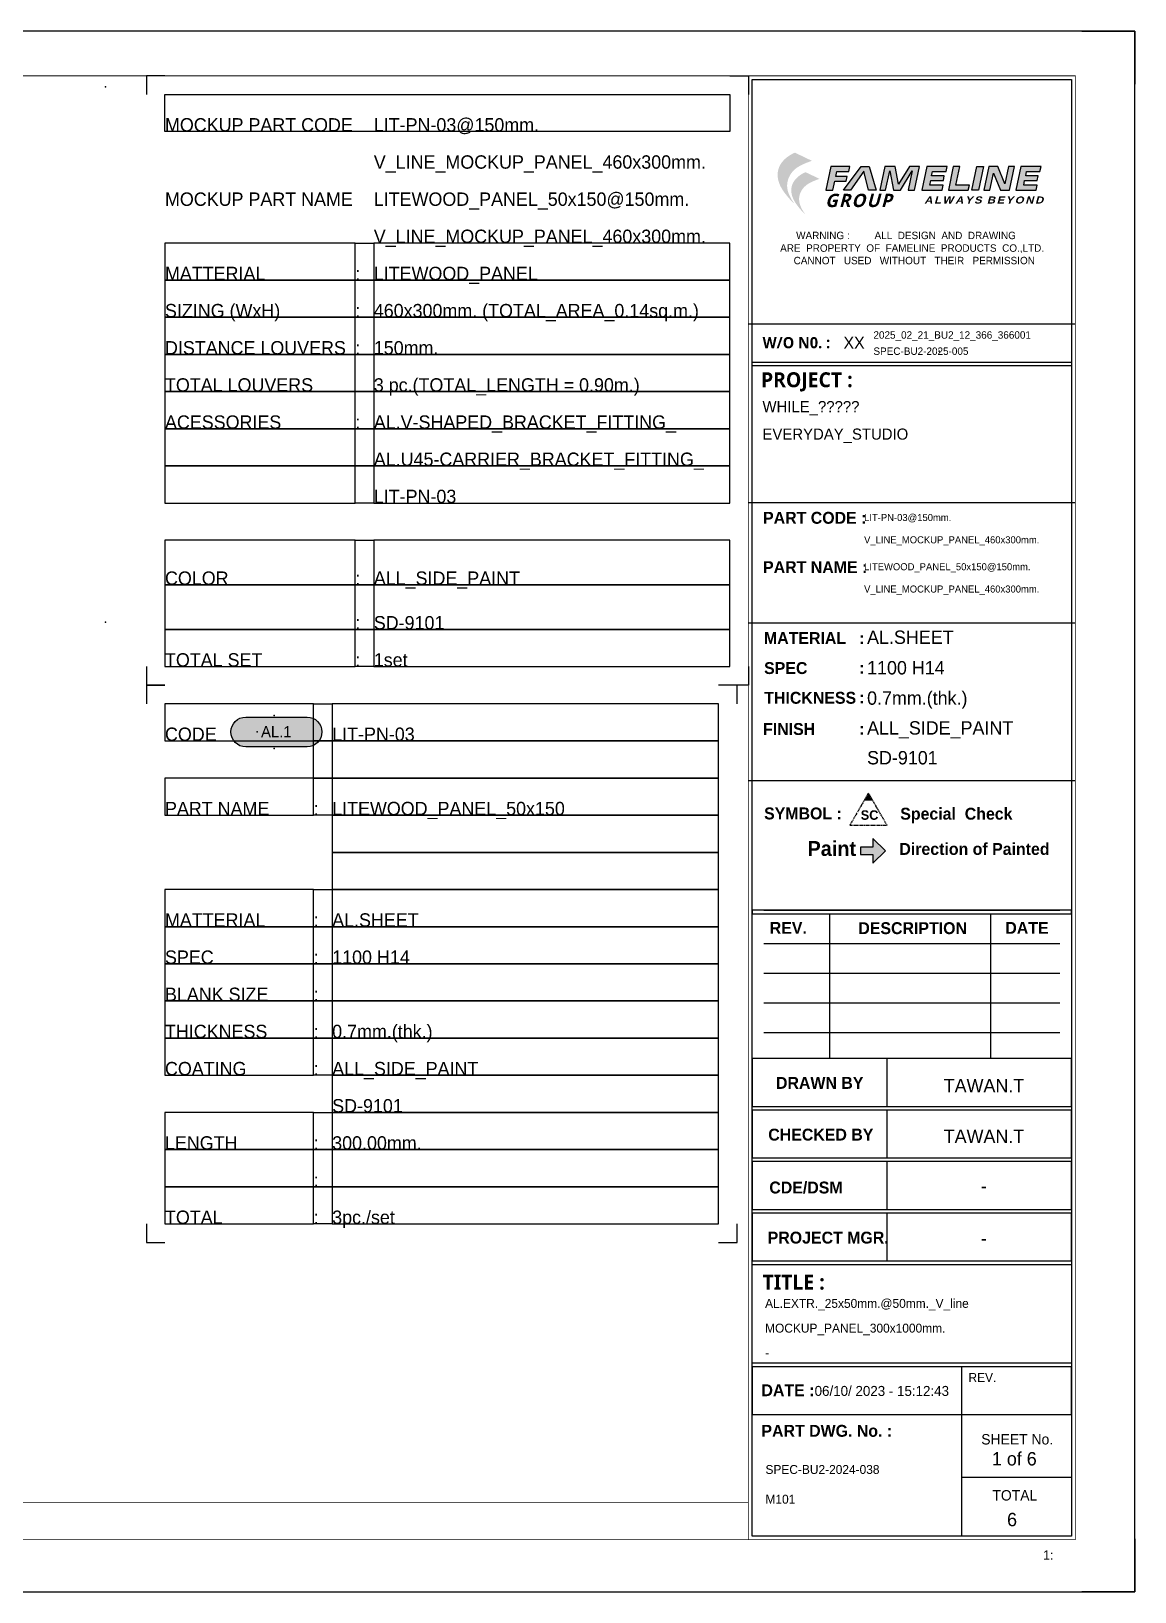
# Model space of a CAD drawing. Header units: millimetres. Extents: x -244126 to 368105, y -173968 to 259060.
# Drawn here: x 12968 to 13711, y 56397 to 57447 of the extents above; entities that cross this region are included whole.
import ezdxf
from ezdxf.enums import TextEntityAlignment as Align

# ---------------------------------------------------------------- set-up
doc = ezdxf.new("R2010")
doc.units = ezdxf.units.MM
doc.header["$MEASUREMENT"] = 0
for name, pattern in [('005_GG_TA_LINE', [13.75, 5, -1.25, 1.25, -1.25, 5]), ('BORDER2', [22.225, 6.35, -3.175, 6.35, -3.175, 0, -3.175]), ('HIDDEN', [9.525, 6.35, -3.175])]:
    doc.linetypes.add(name, pattern=pattern)
for name, color, linetype in [('000 - D I M 0.25', 6, 'Continuous'), ('000 - H A T C H', 8, 'Continuous'), ('000 - L I N E 0.1', 1, 'Continuous'), ('000 - SYMBOL CON', 1, 'Continuous'), ('000 - T E X T', 4, 'Continuous'), ('000 - TITLEBLOCK', 4, 'Continuous'), ('A04_TUBE SERIES', 7, 'Continuous'), ('FL-Support ii', 5, 'Continuous'), ('T E X T', 4, 'Continuous')]:
    doc.layers.add(name, color=color, linetype=linetype)
doc.styles.add('BROWALLIA', font='BrowalliaUPC.ttf')
doc.styles.add('Cetury Gothic', font='GOTHIC.TTF')
doc.styles.add('MtXpl_BrowalliaUPC', font='BrowalliaUPC.ttf')
doc.styles.add('MtXpl_Century_Gothic', font='GOTHICB.TTF')
doc.styles.add('MtXpl_Malgun_Gothic', font='malgunbd.ttf')
doc.styles.add('TA', font='Cordia New.ttf', dxfattribs={"height": 4.5})

# ---------------------------------------------------------------- blocks, each defined once
blk = doc.blocks.new('A$Cfd196da9')
at = {"color": 0, "linetype": 'ByBlock', "const_width": 0.1}
blk.add_lwpolyline([(-143.5, -98), (96.5, -98), (96.5, 99), (-143.5, 99)], close=True, dxfattribs=at)
blk = doc.blocks.new('NEW LOGO FAMELINE')
h = blk.add_hatch(color=3)
h.dxf.hatch_style = 1
h.set_gradient(color1=(51, 51, 51), color2=(132, 132, 132), tint=1, name='INVHEMISPHERICAL')
edge = h.paths.add_edge_path()
edge.add_spline(control_points=[(167, -151.3), (166.2, -150.2), (164.6, -148), (161.9, -143.2), (159.3, -137.4), (158.4, -130.6), (159.4, -124.4), (161.9, -118.6), (166.8, -112.3), (175.3, -106.8), (182.7, -104.2), (186.7, -102.7)], knot_values=[0, 0, 0, 0, 3.999368, 8.221458, 16.423435, 22.935826, 28.683381, 35.030362, 41.70231, 52.106571, 65.045306, 65.045306, 65.045306, 65.045306], degree=3, periodic=0)
edge.add_line((186.7, -102.7), (167.5, -93.5))
edge.add_spline(control_points=[(167.5, -93.5), (165.3, -94.5), (160.7, -96.8), (154.8, -101.7), (150.3, -107.6), (148, -114.3), (147.8, -121.1), (149.6, -128.8), (153.3, -135.6), (157.9, -141.6), (162.1, -146.7), (165.3, -149.7), (167, -151.3)], knot_values=[0, 0, 0, 0, 7.114643, 15.455222, 22.761373, 29.246418, 36.248595, 42.954952, 52.716962, 59.173886, 65.493194, 72.469008, 72.469008, 72.469008, 72.469008], degree=3, periodic=0)
edge = h.paths.add_edge_path(flags=16)
edge.add_spline(control_points=[(174.4, -106.3), (174.1, -106.2), (172.5, -105.6), (168.6, -105.4), (162.7, -105.8), (156.2, -106.9), (152.6, -109.1), (151, -110.1)], knot_values=[0, 0, 0, 0, 1.056476, 5.025479, 11.599149, 18.811417, 24.352285, 24.352285, 24.352285, 24.352285], degree=3, periodic=0)
edge.add_spline(control_points=[(151, -110.1), (151.1, -109.8), (151.2, -109.5), (151.8, -108.3), (152.4, -107.3), (153.9, -105.1), (154.9, -104), (157.1, -101.7), (158.4, -100.5), (160.4, -99), (161.1, -98.5), (162.6, -97.6), (163.3, -97.1), (164.9, -96.2), (165.8, -95.8), (167, -95.2), (167.2, -95.1), (167.5, -95)], knot_values=[0.636744, 0.636744, 0.636744, 0.636744, 1.528083, 1.528083, 5.150301, 5.150301, 9.845601, 9.845601, 15.15015, 15.15015, 17.802424, 17.802424, 20.454698, 20.454698, 23.491903, 23.491903, 24.373762, 24.373762, 24.373762, 24.373762], degree=3, periodic=0)
edge.add_line((167.5, -95), (183.3, -102.6))
edge.add_spline(control_points=[(183.3, -102.6), (182.4, -102.9), (181.5, -103.2), (178.6, -104.4), (176.5, -105.2), (174.4, -106.3)], knot_values=[3.151221, 3.151221, 3.151221, 3.151221, 5.963358, 5.963358, 12.618488, 12.618488, 12.618488, 12.618488], degree=3, periodic=0)
h = blk.add_hatch(color=253)
h.dxf.hatch_style = 1
edge = h.paths.add_edge_path()
edge.add_spline(control_points=[(167.5, -95), (167.2, -95.1), (167, -95.2), (165.8, -95.8), (164.9, -96.2), (163.3, -97.1), (162.6, -97.6), (161.1, -98.5), (160.4, -99), (158.4, -100.5), (157.1, -101.7), (154.9, -104), (153.9, -105.1), (152.4, -107.3), (151.8, -108.3), (151.2, -109.5), (151.1, -109.8), (151, -110.1)], knot_values=[0.636744, 0.636744, 0.636744, 0.636744, 1.518603, 1.518603, 4.555808, 4.555808, 7.208082, 7.208082, 9.860357, 9.860357, 15.164905, 15.164905, 19.860205, 19.860205, 23.482423, 23.482423, 24.373762, 24.373762, 24.373762, 24.373762], degree=3, periodic=0)
edge.add_spline(control_points=[(151, -110.1), (152.6, -109.1), (156.2, -106.9), (162.7, -105.8), (168.6, -105.4), (172.5, -105.6), (174.1, -106.2), (174.4, -106.3)], knot_values=[0, 0, 0, 0, 5.540868, 12.753135, 19.326806, 23.295809, 24.352285, 24.352285, 24.352285, 24.352285], degree=3, periodic=0)
edge.add_spline(control_points=[(174.4, -106.3), (176.5, -105.2), (178.6, -104.4), (181.5, -103.2), (182.4, -102.9), (183.3, -102.6)], knot_values=[3.151221, 3.151221, 3.151221, 3.151221, 9.806351, 9.806351, 12.618488, 12.618488, 12.618488, 12.618488], degree=3, periodic=0)
edge.add_line((183.3, -102.6), (167.5, -95))
edge = h.paths.add_edge_path()
edge.add_spline(control_points=[(179.5, -116.8), (179.3, -116.9), (179.1, -117), (178.1, -117.4), (177.4, -117.8), (176, -118.5), (175.4, -118.9), (174.3, -119.6), (173.7, -120), (172, -121.3), (171, -122.3), (169.1, -124.2), (168.3, -125.1), (167.1, -126.9), (166.6, -127.7), (166.1, -128.8), (166, -129), (165.9, -129.2)], knot_values=[0.636744, 0.636744, 0.636744, 0.636744, 1.518603, 1.518603, 4.555808, 4.555808, 7.208082, 7.208082, 9.860357, 9.860357, 15.164905, 15.164905, 19.860205, 19.860205, 23.482423, 23.482423, 24.373762, 24.373762, 24.373762, 24.373762], degree=3, periodic=0)
edge.add_spline(control_points=[(165.9, -129.2), (166.3, -129), (166.6, -128.7), (167, -128.5)], knot_values=[0, 0, 0, 0, 1.522018, 1.522018, 1.522018, 1.522018], degree=3, periodic=0)
edge.add_spline(control_points=[(167, -128.5), (167.7, -128.1), (168.5, -127.7), (169.2, -127.3)], knot_values=[1.522018, 1.522018, 1.522018, 1.522018, 4.566053, 4.566053, 4.566053, 4.566053], degree=3, periodic=0)
edge.add_spline(control_points=[(169.2, -127.3), (169.5, -127.2), (170.2, -126.9), (171, -126.6), (171.6, -126.5)], knot_values=[4.566053, 4.566053, 4.566053, 4.566053, 5.540868, 7.610089, 7.610089, 7.610089, 7.610089], degree=3, periodic=0)
edge.add_spline(control_points=[(171.6, -126.5), (172.4, -126.3), (173.2, -126.1), (174, -126)], knot_values=[7.610089, 7.610089, 7.610089, 7.610089, 10.654125, 10.654125, 10.654125, 10.654125], degree=3, periodic=0)
edge.add_spline(control_points=[(174, -126), (174.6, -125.9), (175.8, -125.7), (177.1, -125.6), (177.8, -125.5)], knot_values=[10.654125, 10.654125, 10.654125, 10.654125, 12.753135, 15.220178, 15.220178, 15.220178, 15.220178], degree=3, periodic=0)
edge.add_spline(control_points=[(177.8, -125.5), (178.9, -125.5), (180.1, -125.4), (181.4, -125.4), (181.5, -125.4)], knot_values=[15.220178, 15.220178, 15.220178, 15.220178, 19.326806, 19.786231, 19.786231, 19.786231, 19.786231], degree=3, periodic=0)
edge.add_spline(control_points=[(181.5, -125.4), (182.1, -125.5), (182.8, -125.5), (183.4, -125.6)], knot_values=[19.786231, 19.786231, 19.786231, 19.786231, 22.069258, 22.069258, 22.069258, 22.069258], degree=3, periodic=0)
edge.add_spline(control_points=[(183.4, -125.6), (183.7, -125.6), (184.1, -125.7), (184.5, -125.8), (184.6, -125.9)], knot_values=[22.069258, 22.069258, 22.069258, 22.069258, 23.295809, 23.591276, 23.591276, 23.591276, 23.591276], degree=3, periodic=0)
edge.add_spline(control_points=[(184.6, -125.9), (184.8, -125.9), (185, -126), (185.2, -126.1)], knot_values=[23.591276, 23.591276, 23.591276, 23.591276, 24.352285, 24.352285, 24.352285, 24.352285], degree=3, periodic=0)
edge.add_spline(control_points=[(185.2, -126.1), (186.9, -125.2), (188.6, -124.5), (191, -123.5), (191.8, -123.3), (192.5, -123)], knot_values=[3.151221, 3.151221, 3.151221, 3.151221, 9.806351, 9.806351, 12.618488, 12.618488, 12.618488, 12.618488], degree=3, periodic=0)
edge.add_line((192.5, -123), (179.5, -116.8))
h = blk.add_hatch(color=3)
h.dxf.hatch_style = 1
h.set_gradient(color1=(51, 51, 51), color2=(132, 132, 132), tint=1, name='INVHEMISPHERICAL')
edge = h.paths.add_edge_path()
edge.add_spline(control_points=[(179.1, -163.1), (178.5, -162.2), (177.2, -160.4), (174.9, -156.5), (172.8, -151.7), (172, -146), (172.8, -140.9), (174.9, -136.2), (178.9, -131), (185.9, -126.5), (192, -124.3), (195.3, -123.1)], knot_values=[0, 0, 0, 0, 3.28902, 6.761203, 13.506384, 18.862075, 23.588778, 28.808439, 34.295348, 42.851654, 53.492273, 53.492273, 53.492273, 53.492273], degree=3, periodic=0)
edge.add_line((195.3, -123.1), (179.5, -115.6))
edge.add_spline(control_points=[(179.5, -115.6), (177.7, -116.4), (173.9, -118.3), (169.1, -122.3), (165.3, -127.2), (163.4, -132.7), (163.3, -138.3), (164.8, -144.6), (167.9, -150.2), (171.6, -155.1), (175.1, -159.3), (177.7, -161.8), (179.1, -163.1)], knot_values=[0, 0, 0, 0, 5.850974, 12.71014, 18.718608, 24.051811, 29.810295, 35.325501, 43.35363, 48.663707, 53.86061, 59.597414, 59.597414, 59.597414, 59.597414], degree=3, periodic=0)
edge = h.paths.add_edge_path(flags=16)
edge.add_spline(control_points=[(171.6, -126.5), (171, -126.6), (170.2, -126.9), (169.5, -127.2), (169.2, -127.3)], knot_values=[4.566053, 4.566053, 4.566053, 4.566053, 6.635274, 7.610089, 7.610089, 7.610089, 7.610089], degree=3, periodic=0)
edge.add_spline(control_points=[(169.2, -127.3), (168.5, -127.7), (167.7, -128.1), (167, -128.5)], knot_values=[1.522018, 1.522018, 1.522018, 1.522018, 4.566053, 4.566053, 4.566053, 4.566053], degree=3, periodic=0)
edge.add_spline(control_points=[(167, -128.5), (166.6, -128.7), (166.3, -129), (165.9, -129.2)], knot_values=[0, 0, 0, 0, 1.522018, 1.522018, 1.522018, 1.522018], degree=3, periodic=0)
edge.add_spline(control_points=[(165.9, -129.2), (166, -129), (166.1, -128.8), (166.6, -127.7), (167.1, -126.9), (168.3, -125.1), (169.1, -124.2), (171, -122.3), (172, -121.3), (173.7, -120), (174.3, -119.6), (175.4, -118.9), (176, -118.5), (177.4, -117.8), (178.1, -117.4), (179.1, -117), (179.3, -116.9), (179.5, -116.8)], knot_values=[0.636744, 0.636744, 0.636744, 0.636744, 1.528083, 1.528083, 5.150301, 5.150301, 9.845601, 9.845601, 15.15015, 15.15015, 17.802424, 17.802424, 20.454698, 20.454698, 23.491903, 23.491903, 24.373762, 24.373762, 24.373762, 24.373762], degree=3, periodic=0)
edge.add_line((179.5, -116.8), (192.5, -123))
edge.add_spline(control_points=[(192.5, -123), (191.8, -123.3), (191, -123.5), (188.6, -124.5), (186.9, -125.2), (185.2, -126.1)], knot_values=[3.151221, 3.151221, 3.151221, 3.151221, 5.963358, 5.963358, 12.618488, 12.618488, 12.618488, 12.618488], degree=3, periodic=0)
edge.add_spline(control_points=[(185.2, -126.1), (185, -126), (184.8, -125.9), (184.6, -125.9)], knot_values=[23.591276, 23.591276, 23.591276, 23.591276, 24.352285, 24.352285, 24.352285, 24.352285], degree=3, periodic=0)
edge.add_spline(control_points=[(184.6, -125.9), (184.5, -125.8), (184.1, -125.7), (183.7, -125.6), (183.4, -125.6)], knot_values=[22.069258, 22.069258, 22.069258, 22.069258, 22.364725, 23.591276, 23.591276, 23.591276, 23.591276], degree=3, periodic=0)
edge.add_spline(control_points=[(183.4, -125.6), (182.8, -125.5), (182.1, -125.5), (181.5, -125.4)], knot_values=[19.786231, 19.786231, 19.786231, 19.786231, 22.069258, 22.069258, 22.069258, 22.069258], degree=3, periodic=0)
edge.add_spline(control_points=[(181.5, -125.4), (181.4, -125.4), (180.1, -125.4), (178.9, -125.5), (177.8, -125.5)], knot_values=[15.220178, 15.220178, 15.220178, 15.220178, 15.679604, 19.786231, 19.786231, 19.786231, 19.786231], degree=3, periodic=0)
edge.add_spline(control_points=[(177.8, -125.5), (177.1, -125.6), (175.8, -125.7), (174.6, -125.9), (174, -126)], knot_values=[10.654125, 10.654125, 10.654125, 10.654125, 13.121167, 15.220178, 15.220178, 15.220178, 15.220178], degree=3, periodic=0)
edge.add_spline(control_points=[(174, -126), (173.2, -126.1), (172.4, -126.3), (171.6, -126.5)], knot_values=[7.610089, 7.610089, 7.610089, 7.610089, 10.654125, 10.654125, 10.654125, 10.654125], degree=3, periodic=0)
blk = doc.blocks.new('*U1676')
h = blk.add_hatch(color=3)
h.dxf.hatch_style = 1
h.paths.add_polyline_path([(1277.2, 943.1), (1281.8, 943.1), (1283.1, 949), (1290.7, 949), (1291.4, 952.2), (1283.8, 952.2), (1284.5, 955.5), (1292.6, 955.5), (1293.3, 958.9), (1280.6, 958.9)])
h.paths.add_polyline_path([(1289.1, 943.1), (1293.7, 943.1), (1302.6, 955.9), (1305.9, 943.1), (1311.1, 943.1), (1306.2, 958.9), (1300.9, 958.9)])
h.paths.add_polyline_path([(1320.1, 956), (1322.6, 943.1), (1327.3, 943.1), (1335.3, 956), (1332.6, 943.1), (1336.8, 943.1), (1340.2, 958.9), (1333.4, 958.9), (1326, 947.1), (1323.8, 958.9), (1316.8, 958.9), (1313.4, 943.1), (1317.3, 943.1)])
h.paths.add_polyline_path([(1341.7, 943.1), (1355.3, 943.1), (1356, 946.5), (1347, 946.5), (1347.7, 949.6), (1356.2, 949.6), (1356.8, 952.7), (1348.3, 952.7), (1349, 955.5), (1358, 955.5), (1358.7, 958.9), (1345, 958.9)])
h.paths.add_polyline_path([(1359.6, 943.1), (1372.9, 943.1), (1373.7, 946.5), (1364.7, 946.5), (1367.4, 958.9), (1362.9, 958.9)])
h.paths.add_polyline_path([(1375.3, 943.1), (1379.8, 943.1), (1383.1, 958.9), (1378.7, 958.9)])
h.paths.add_polyline_path([(1383.4, 943.1), (1387.5, 943.1), (1389.9, 954.5), (1394.7, 943.1), (1400.7, 943.1), (1404.1, 958.9), (1400.1, 958.9), (1397.6, 947.3), (1392.8, 958.9), (1386.8, 958.9)])
h.paths.add_polyline_path([(1404.9, 943.1), (1418.6, 943.1), (1419.3, 946.5), (1410.3, 946.5), (1410.9, 949.6), (1419.4, 949.6), (1420.1, 952.7), (1411.6, 952.7), (1412.2, 955.5), (1421.2, 955.5), (1421.9, 958.9), (1408.3, 958.9)])
h = blk.add_hatch(color=150)
h.dxf.hatch_style = 1
h.paths.add_polyline_path([(1305.8, 537.4), (1303, 532.4), (1308.7, 532.4)])
at = {"layer": 'FL-Support ii'}
blk.add_hatch(color=1, dxfattribs=at).paths.add_polyline_path([(1308.8, 501.1), (1308.8, 506.9), (1317.2, 498.5), (1308.8, 490.2), (1308.8, 496), (1300.5, 496), (1300.5, 501.1)])
at = {"color": 3, "linetype": 'Continuous'}
for p, q in [((1225, 853.2), (1445, 853.2)), ((1225, 732.9), (1445, 732.9)), ((1445, 651.8), (1225, 651.8)), ((1445, 651.8), (1225, 651.8)), ((1445, 545.6), (1225, 545.6)), ((1279.5, 456.2), (1279.5, 358.7)), ((1388, 456.2), (1388, 358.7)), ((1235.5, 436.2), (1434.5, 436.2)), ((1318.1, 358.7), (1318.1, 326.5)), ((1318.1, 324), (1318.1, 291.9)), ((1318.1, 289.4), (1318.1, 257.2)), ((1318.1, 254.7), (1318.1, 222.6)), ((1368.5, 151.4), (1368.5, 119.3)), ((1368.5, 119.3), (1368.5, 37.5)), ((1368.5, 77.1), (1442.5, 77.1))]:
    blk.add_line(p, q, dxfattribs=at)
at = {"color": 8, "linetype": 'Continuous'}
for p, q in [((1235.5, 458.7), (1434.5, 458.7)), ((1235.5, 416.2), (1434.5, 416.2)), ((1235.5, 396.2), (1434.5, 396.2)), ((1235.5, 376.2), (1434.5, 376.2))]:
    blk.add_line(p, q, dxfattribs=at)
at = {"color": 3}
for points in [[(1293.3, 958.9), (1280.6, 958.9), (1277.2, 943.1), (1281.8, 943.1), (1283.1, 949), (1290.7, 949), (1291.4, 952.2), (1283.8, 952.2), (1284.5, 955.5), (1292.6, 955.5), (1293.3, 958.9)], [(1289.1, 943.1), (1300.9, 958.9), (1306.2, 958.9), (1311.1, 943.1), (1305.9, 943.1), (1302.6, 955.9), (1293.7, 943.1), (1289.1, 943.1)], [(1313.4, 943.1), (1317.3, 943.1), (1320.1, 956), (1322.6, 943.1), (1327.3, 943.1), (1335.3, 956), (1332.6, 943.1), (1336.8, 943.1), (1340.2, 958.9), (1333.4, 958.9), (1326, 947.1), (1323.8, 958.9), (1316.8, 958.9), (1313.4, 943.1)], [(1367.4, 958.9), (1362.9, 958.9), (1359.6, 943.1), (1372.9, 943.1), (1373.7, 946.5), (1364.7, 946.5), (1367.4, 958.9)], [(1378.7, 958.9), (1383.1, 958.9), (1379.8, 943.1), (1375.3, 943.1), (1378.7, 958.9)], [(1383.4, 943.1), (1387.5, 943.1), (1389.9, 954.5), (1394.7, 943.1), (1400.7, 943.1), (1404.1, 958.9), (1400.1, 958.9), (1397.6, 947.3), (1392.8, 958.9), (1386.8, 958.9), (1383.4, 943.1)]]:
    blk.add_lwpolyline(points, dxfattribs=at)
for points in [[(1349, 955.5), (1358, 955.5), (1358.7, 958.9), (1345, 958.9), (1341.7, 943.1), (1355.3, 943.1), (1356, 946.5), (1347, 946.5), (1347.7, 949.6), (1356.2, 949.6), (1356.8, 952.7), (1348.3, 952.7)], [(1412.2, 955.5), (1421.2, 955.5), (1421.9, 958.9), (1408.3, 958.9), (1404.9, 943.1), (1418.6, 943.1), (1419.3, 946.5), (1410.3, 946.5), (1410.9, 949.6), (1419.4, 949.6), (1420.1, 952.7), (1411.6, 952.7)]]:
    blk.add_lwpolyline(points, close=True, dxfattribs=at)
at = {"color": 3, "linetype": 'Continuous'}
for points in [[(1442.5, 827.4), (1442.5, 824.9), (1227.5, 824.9), (1227.5, 827.4)], [(1442.5, 456.2), (1442.5, 458.7), (1227.5, 458.7), (1227.5, 456.2)], [(1442.5, 326.5), (1442.5, 358.7), (1227.5, 358.7), (1227.5, 326.5)], [(1442.5, 291.9), (1442.5, 324), (1227.5, 324), (1227.5, 291.9)], [(1442.5, 257.2), (1442.5, 289.4), (1227.5, 289.4), (1227.5, 257.2)], [(1442.5, 222.6), (1442.5, 254.7), (1227.5, 254.7), (1227.5, 222.6)], [(1442.5, 220.1), (1442.5, 153.9), (1227.5, 153.9), (1227.5, 220.1)], [(1442.5, 119.3), (1442.5, 151.4), (1227.5, 151.4), (1227.5, 119.3)], [(1442.5, 119.3), (1442.5, 37.5), (1227.5, 37.5), (1227.5, 119.3)]]:
    blk.add_lwpolyline(points, close=True, dxfattribs=at)
at = {"color": 150, "linetype": 'HIDDEN', "ltscale": 0.1}
blk.add_lwpolyline([(1293.3, 515.8), (1318.3, 515.8), (1305.8, 537.4), (1293.3, 515.8)], dxfattribs=at)
for p in [(792.5, 1012.5), (1353.3, 844), (1353.3, 834.7), (792.5, 652.5)]:
    blk.add_point(p)
at = {"layer": '000 - L I N E 0.1', "color": 21, "linetype": 'Continuous'}
for points in [[(1449.4, 1050), (1485, 1050), (1485, 1014.4)], [(1485, 35.6), (1485, 0), (1449.4, 0)]]:
    blk.add_lwpolyline(points, dxfattribs=at)
at = {"layer": '000 - T E X T', "color": 3, "const_width": 0.5}
blk.add_lwpolyline([(1445, 35), (1225, 35), (1225, 1020), (1445, 1020)], close=True, dxfattribs=at)
at = {"layer": '000 - T E X T', "color": 3}
blk.add_lwpolyline([(1442.5, 37.5), (1227.5, 37.5), (1227.5, 1017.5), (1442.5, 1017.5)], close=True, dxfattribs=at)
at = {"layer": '000 - T E X T', "color": 3, "const_width": 0.5}
blk.add_lwpolyline([(25, 60), (1225, 60)], dxfattribs=at)
at = {"layer": '000 - TITLEBLOCK', "color": 250}
blk.add_lwpolyline([(0, 0), (1485, 0), (1485, 1050), (0, 1050)], close=True, dxfattribs=at)
at = {"layer": 'FL-Support ii', "color": 5}
blk.add_lwpolyline([(1308.8, 490.2), (1317.2, 498.5), (1308.8, 506.9), (1308.8, 501.1), (1300.5, 501.1), (1300.5, 496), (1308.8, 496)], close=True, dxfattribs=at)
at = {"color": 3, "xscale": 0.594778572591873, "yscale": 0.594778572591873, "zscale": 0.594778572591873}
blk.add_blockref('NEW LOGO FAMELINE', (1156.7, 1023.9), dxfattribs=at)
at = {"layer": '000 - T E X T', "color": 3, "xscale": 5, "yscale": 5, "zscale": 5}
blk.add_blockref('A$Cfd196da9', (742.5, 525), dxfattribs=at)
at = {"color": 4, "style": 'Cetury Gothic'}
blk.add_text(' 1:', height=6.25, dxfattribs=at).set_placement((1421, 21.6))
at = {"color": 2, "attachment_point": 1, "style": 'Cetury Gothic'}
for s, width, insert, char_height in [('{\\f@Meiryo UI|b1|i1|c0|p34;\\T1.1;GROUP}', 56.298, (1276.6, 940.6), 8.922), ('{\\fArial Black|b0|i1|c0|p34;\\T1.2;ALWAYS BEYOND}', 91.267, (1343.4, 938.8), 4.758)]:
    blk.add_mtext_dynamic_manual_height_columns(s, width=width, gutter_width=14.9, heights=[0], dxfattribs=dict(at, insert=insert, char_height=char_height))
at = {"color": 4, "style": 'TA'}
blk.add_attdef('PAPER_SIZE', text='', height=6.25, dxfattribs=at).set_placement((1421.5, 24.9), align=Align.MIDDLE_RIGHT)
blk.add_attdef('SCALE_SIZE', text='', height=6.25, dxfattribs=at).set_placement((1433.8, 25.1), align=Align.MIDDLE_LEFT)
at = {"layer": '000 - D I M 0.25', "color": 2, "insert": (1297.5, 505.1), "char_height": 10, "width": 335.568, "attachment_point": 3, "style": 'BROWALLIA'}
blk.add_mtext('{\\fBrowalliaUPC|b1|i0|c222|p34;Paint}', dxfattribs=at)
at = {"layer": '000 - T E X T', "linetype": '005_GG_TA_LINE', "insert": (1267.1, 138.5), "char_height": 6.719, "attachment_point": 1, "style": 'Cetury Gothic'}
blk.add_mtext(' 06/10/ 2023 - 15:12:43 ', dxfattribs=at)
at = {"layer": '000 - T E X T', "color": 250, "style": 'TA'}
for tag, height, p in [('SUPERLINK', 5, (43.2, 1039.4)), ('NAMEFILE', 5, (43.2, 1029.4)), ('SC', 100, (8.4, 938))]:
    blk.add_attdef(tag, text='', height=height, dxfattribs=at).set_placement(p, align=Align.MIDDLE_LEFT)
at = {"layer": '000 - T E X T', "color": 4, "style": 'TA'}
for tag, height, p in [('NAME_JOB_1', 5, (1309.2, 845.6)), ('NAME_JOB_2', 5, (1309.2, 834.7)), ('NAME_PROJECT_1', 7.5, (1234.5, 797.4)), ('NAME_PROJECT_2', 7.5, (1234.5, 778.9)), ('NAME_PROJECT_3', 7.5, (1234.5, 760.4)), ('CODE_VALUE_1', 4.75, (1302.9, 722.8)), ('CODE_VALUE_2', 4.75, (1302.9, 707.8)), ('PART_NAME_VALUE_1', 4.75, (1302.9, 689.7)), ('PART_NAME_VALUE_2', 4.75, (1302.9, 674.7)), ('PART_NAME_VALUE_3', 4.75, (1302.9, 659.7)), ('MATTERIAL_VALUE_1', 9, (1304.9, 642.3)), ('SPEC_VALUE', 9, (1304.9, 621.7)), ('THICKNESS_VALUE', 9, (1304.9, 601.3)), ('COATING_VALUE_1', 9, (1304.9, 581.3)), ('COATING_VALUE_2', 9, (1304.9, 561.2)), ('NAME_TITLE_1', 6, (1236.3, 194)), ('NAME_TITLE_2', 6, (1236.3, 177.4)), ('NAME_TITLE_3', 6, (1236.3, 160.7)), ('DRAWING_NO1', 6, (1236.5, 82.3)), ('DRAWING_NO2', 6, (1236.5, 62.3))]:
    blk.add_attdef(tag, text='', height=height, dxfattribs=at).set_placement(p, align=Align.MIDDLE_LEFT)
for tag, p in [('NAME_DAFT', (1383.5, 340.5)), ('NAME_CHECKED', (1383.5, 306.5)), ('NAME_DESIGNER', (1383.5, 273)), ('NAME_DESIGN_MGR', (1383.5, 237.8))]:
    blk.add_attdef(tag, text='', height=9, dxfattribs=at).set_placement(p, align=Align.MIDDLE_CENTER)
for tag, p, height in [('REV', (1383.8, 125.6), 9.38), ('NAME_REMARK', (138.2, 43.3), 10)]:
    blk.add_attdef(tag, p, '', height=height, dxfattribs=at)
at = {"layer": '000 - T E X T', "color": 4, "style": 'Cetury Gothic'}
for tag, p in [('SHEET_NO.', (1403.9, 85)), ('TOTAL_SHEET_NO.', (1402.4, 44.1))]:
    blk.add_attdef(tag, text='', height=9, dxfattribs=at).set_placement(p, align=Align.CENTER)
at = {"layer": 'T E X T', "color": 4, "linetype": '005_GG_TA_LINE'}
for s, height, style, p in [(' WARNING :         ALL  DESIGN  AND  DRAWING', 5, 'Cetury Gothic', (1255.3, 910.1)), ('ARE  PROPERTY  OF  FAMELINE  PRODUCTS  CO.,LTD.', 5, 'Cetury Gothic', (1246.4, 901.6)), (' CANNOT   USED   WITHOUT   THEIR   PERMISSION', 5, 'Cetury Gothic', (1253.6, 893.2)), ('W/O N0. :', 7.5, 'MtXpl_Malgun_Gothic', (1234.6, 836.7)), ('XX', 8, 'Cetury Gothic', (1289, 836.4)), ('PROJECT :', 10, 'MtXpl_Malgun_Gothic', (1233.5, 810.5)), ('PART CODE :', 8, 'MtXpl_Century_Gothic', (1234.9, 718.6)), ('PART NAME :', 8, 'MtXpl_Century_Gothic', (1234.9, 685.4)), ('MATERIAL', 8, 'MtXpl_Century_Gothic', (1235.5, 637.7)), (':', 8, 'MtXpl_Century_Gothic', (1299.5, 637.7)), ('SPEC', 8, 'MtXpl_Century_Gothic', (1235.6, 617.5)), (':', 8, 'MtXpl_Century_Gothic', (1299.5, 617.7)), ('THICKNESS', 8, 'MtXpl_Century_Gothic', (1235.7, 597.5)), (':', 8, 'MtXpl_Century_Gothic', (1299.5, 597.7)), ('FINISH', 8, 'MtXpl_Century_Gothic', (1234.9, 576.5)), (':', 8, 'MtXpl_Century_Gothic', (1299.5, 576.7)), ('SYMBOL :', 8, 'MtXpl_Century_Gothic', (1235.6, 519.7)), ('Special  Check', 8, 'MtXpl_Century_Gothic', (1327.2, 519.5)), ('Direction of Painted', 8, 'MtXpl_Century_Gothic', (1326.6, 495.8)), ('REV.', 8, 'MtXpl_Century_Gothic', (1239.4, 442.7)), ('DESCRIPTION', 8, 'MtXpl_Century_Gothic', (1299, 442.5)), ('DATE', 8, 'MtXpl_Century_Gothic', (1397.9, 442.7)), ('DRAWN BY', 8, 'MtXpl_Century_Gothic', (1243.6, 338.4)), ('CHECKED BY', 8, 'MtXpl_Century_Gothic', (1238.4, 303.6)), ('CDE/DSM', 8, 'MtXpl_Century_Gothic', (1239.1, 268)), ('PROJECT MGR.', 8, 'MtXpl_Century_Gothic', (1238, 234.3)), ('TITLE :', 10, 'MtXpl_Malgun_Gothic', (1234.5, 203.3)), ('REV.', 6, 'Cetury Gothic', (1373.1, 141.2)), ('DATE :', 8, 'MtXpl_Century_Gothic', (1233.8, 131.6)), ('PART DWG. No. :', 8, 'MtXpl_Century_Gothic', (1233.8, 104.3)), ('SHEET No.', 7, 'Cetury Gothic', (1381.7, 99.1)), ('TOTAL', 7, 'Cetury Gothic', (1389.2, 61.4))]:
    blk.add_text(s, height=height, dxfattribs=dict(at, style=style)).set_placement(p)
at = {"layer": 'T E X T', "color": 150, "insert": (1300.6, 525.8), "char_height": 6.4, "attachment_point": 1, "style": 'Cetury Gothic'}
blk.add_mtext('{\\fCentury Gothic|b1|i0|c0|p34;SC}', dxfattribs=at)
blk = doc.blocks.new('*U4549')
at = {"layer": 'Defpoints', "color": 250}
for points in [[(0, 2.5), (-2.5, 2.5), (-2.5, 0)], [(76, 2.5), (78.5, 2.5), (78.5, 0)], [(-2.5, -77), (-2.5, -79.5), (0, -79.5)], [(78.5, -77), (78.5, -79.5), (76, -79.5)]]:
    blk.add_lwpolyline(points, dxfattribs=at)
for points in [[(0, 0), (76, 0), (76, -5), (0, -5)], [(0, -25), (25.6, -25), (25.6, -20), (0, -20)], [(25.6, -20), (28.1, -20), (28.1, -25), (25.6, -25)], [(28.1, -25), (76, -25), (76, -20), (28.1, -20)], [(0, -30), (25.6, -30), (25.6, -25), (0, -25)], [(25.6, -25), (28.1, -25), (28.1, -30), (25.6, -30)], [(28.1, -30), (76, -30), (76, -25), (28.1, -25)], [(0, -35), (25.6, -35), (25.6, -30), (0, -30)], [(25.6, -30), (28.1, -30), (28.1, -35), (25.6, -35)], [(28.1, -35), (76, -35), (76, -30), (28.1, -30)], [(0, -40), (25.6, -40), (25.6, -35), (0, -35)], [(25.6, -35), (28.1, -35), (28.1, -40), (25.6, -40)], [(28.1, -40), (76, -40), (76, -35), (28.1, -35)], [(0, -45), (25.6, -45), (25.6, -40), (0, -40)], [(25.6, -40), (28.1, -40), (28.1, -45), (25.6, -45)], [(28.1, -45), (76, -45), (76, -40), (28.1, -40)], [(0, -50), (25.6, -50), (25.6, -45), (0, -45)], [(25.6, -45), (28.1, -45), (28.1, -50), (25.6, -50)], [(28.1, -50), (76, -50), (76, -45), (28.1, -45)], [(0, -55), (25.6, -55), (25.6, -50), (0, -50)], [(25.6, -50), (28.1, -50), (28.1, -55), (25.6, -55)], [(28.1, -55), (76, -55), (76, -50), (28.1, -50)], [(0, -66), (25.6, -66), (25.6, -60), (0, -60)], [(25.6, -60), (28.1, -60), (28.1, -66), (25.6, -66)], [(28.1, -66), (76, -66), (76, -60), (28.1, -60)], [(0, -72), (25.6, -72), (25.6, -66), (0, -66)], [(25.6, -66), (28.1, -66), (28.1, -72), (25.6, -72)], [(28.1, -72), (76, -72), (76, -66), (28.1, -66)], [(0, -77), (25.6, -77), (25.6, -72), (0, -72)], [(25.6, -72), (28.1, -72), (28.1, -77), (25.6, -77)], [(28.1, -77), (76, -77), (76, -72), (28.1, -72)]]:
    blk.add_lwpolyline(points, close=True, dxfattribs=at)
at = {"layer": '000 - T E X T', "linetype": 'BORDER2', "style": 'TA'}
for s, p in [('MOCKUP PART CODE', (0, -5)), ('MOCKUP PART NAME', (0, -15)), ('MATTERIAL', (0, -25)), (':', (25.6, -25)), ('SIZING (WxH)', (0, -30)), (':', (25.6, -30)), ('DISTANCE LOUVERS', (0, -35)), (':', (25.6, -35)), ('TOTAL LOUVERS', (0, -40)), ('ACESSORIES', (0, -45)), (':', (25.6, -45)), (':', (25.6, -66)), (':', (25.6, -72)), ('TOTAL SET', (0, -77)), (':', (25.6, -77))]:
    blk.add_text(s, height=1.8, dxfattribs=at).set_placement(p)
blk.add_text('COLOR', height=1.8, dxfattribs=at).set_placement((0, -65.1), align=Align.MIDDLE_LEFT)
at = {"layer": '000 - T E X T', "style": 'TA'}
for tag, p in [('CODE_VALUE_1', (28.1, -5)), ('CODE_VALUE_2', (28.1, -10)), ('PART_NAME_VALUE_1', (28.1, -15)), ('PART_NAME_VALUE_2', (28.1, -20)), ('MATTERIAL_VALUE', (28.1, -25)), ('SIZING_VALUE', (28.1, -30)), ('DISTANCE_LOUVERS_VALUE', (28.1, -35)), ('TOTAL_LOUVERS_VALUE1', (28.1, -40)), ('ACESSORIES_VALUE1', (28.1, -45)), ('ACESSORIES_VALUE2', (28.1, -50)), ('ACESSORIES_VALUE3', (28.1, -55)), ('COATING_VALUE_1', (28.1, -66)), ('COATING_VALUE_2', (28.1, -72)), ('TOTAL_SET_VALUE', (28.1, -77))]:
    blk.add_attdef(tag, p, '', height=1.8, dxfattribs=at)
blk = doc.blocks.new('A$C829836ee')
for p in [(0, 3), (0, -3)]:
    blk.add_point(p)
blk = doc.blocks.new('*U5048')
at = {"layer": '000 - H A T C H'}
h = blk.add_hatch(color=250, dxfattribs=at)
h.dxf.hatch_style = 1
edge = h.paths.add_edge_path()
edge.add_arc((10.87, -3.8), 2, 90, 270, ccw=False)
edge.add_line((10.87, -1.8), (19.12, -1.8))
edge.add_arc((19.12, -3.8), 2, -90, 90, ccw=False)
edge.add_line((19.12, -5.8), (10.87, -5.8))
at = {"layer": '000 - SYMBOL CON', "color": 2}
blk.add_lwpolyline([(10.87, -5.8, -1), (10.87, -1.8), (19.12, -1.8, -1), (19.12, -5.8)], format="xyb", close=True, dxfattribs=at)
at = {"layer": 'A04_TUBE SERIES', "color": 3}
blk.add_point((12.41, -3.8), dxfattribs=at)
at = {"layer": 'Defpoints', "color": 250}
for points in [[(0, 2.5), (-2.5, 2.5), (-2.5, 0)], [(77, 0), (77, 2.5), (74.5, 2.5)], [(-2.5, -70), (-2.5, -72.5), (0, -72.5)], [(74.5, -72.5), (77, -72.5), (77, -70)]]:
    blk.add_lwpolyline(points, dxfattribs=at)
for points in [[(0, -5), (20, -5), (20, 0), (0, 0)], [(20, 0), (22.5, 0), (22.5, -5), (20, -5)], [(22.5, -5), (74.5, -5), (74.5, 0), (22.5, 0)], [(20, -5), (22.5, -5), (22.5, -10), (20, -10)], [(22.5, -10), (74.5, -10), (74.5, -5), (22.5, -5)], [(0, -15), (20, -15), (20, -10), (0, -10)], [(20, -10), (22.5, -10), (22.5, -15), (20, -15)], [(22.5, -15), (74.5, -15), (74.5, -10), (22.5, -10)], [(22.5, -20), (74.5, -20), (74.5, -15), (22.5, -15)], [(22.5, -25), (74.5, -25), (74.5, -20), (22.5, -20)], [(0, -30), (20, -30), (20, -25), (0, -25)], [(20, -25), (22.5, -25), (22.5, -30), (20, -30)], [(22.5, -30), (74.5, -30), (74.5, -25), (22.5, -25)], [(0, -35), (20, -35), (20, -30), (0, -30)], [(20, -30), (22.5, -30), (22.5, -35), (20, -35)], [(22.5, -35), (74.5, -35), (74.5, -30), (22.5, -30)], [(0, -40), (20, -40), (20, -35), (0, -35)], [(20, -35), (22.5, -35), (22.5, -40), (20, -40)], [(22.5, -40), (74.5, -40), (74.5, -35), (22.5, -35)], [(0, -45), (20, -45), (20, -40), (0, -40)], [(20, -40), (22.5, -40), (22.5, -45), (20, -45)], [(22.5, -45), (74.5, -45), (74.5, -40), (22.5, -40)], [(0, -50), (20, -50), (20, -45), (0, -45)], [(20, -45), (22.5, -45), (22.5, -50), (20, -50)], [(22.5, -50), (74.5, -50), (74.5, -45), (22.5, -45)], [(22.5, -55), (74.5, -55), (74.5, -50), (22.5, -50)], [(0, -60), (20, -60), (20, -55), (0, -55)], [(20, -55), (22.5, -55), (22.5, -60), (20, -60)], [(22.5, -60), (74.5, -60), (74.5, -55), (22.5, -55)], [(0, -65), (20, -65), (20, -60), (0, -60)], [(20, -60), (22.5, -60), (22.5, -65), (20, -65)], [(22.5, -65), (74.5, -65), (74.5, -60), (22.5, -60)], [(0, -70), (20, -70), (20, -65), (0, -65)], [(20, -65), (22.5, -65), (22.5, -70), (20, -70)], [(22.5, -70), (74.5, -70), (74.5, -65), (22.5, -65)]]:
    blk.add_lwpolyline(points, close=True, dxfattribs=at)
at = {"xscale": 0.7454636594928784, "yscale": 0.7454636594928784, "zscale": 0.7454636594928784}
blk.add_blockref('A$C829836ee', (14.71, -3.8), dxfattribs=at)
at = {"layer": '000 - T E X T', "linetype": 'BORDER2', "style": 'TA'}
for s, p in [('CODE', (0, -5)), ('PART NAME', (0, -15)), (':', (20, -15)), ('MATTERIAL', (0, -30)), (':', (20, -30)), ('SPEC', (0, -35)), (':', (20, -35)), ('BLANK SIZE', (0, -40)), (':', (20, -40)), ('THICKNESS', (0, -45)), (':', (20, -45)), ('COATING', (0, -50)), (':', (20, -50)), ('LENGTH', (0, -60)), (':', (20, -60)), (':', (20, -65)), ('TOTAL', (0, -70)), (':', (20, -70))]:
    blk.add_text(s, height=1.8, dxfattribs=at).set_placement(p)
at = {"layer": '000 - T E X T', "style": 'TA', "flags": 1}
blk.add_attdef('BLK_NAME', (1.99, 0.93), '', height=1.8, dxfattribs=at)
at = {"layer": '000 - T E X T', "style": 'MtXpl_BrowalliaUPC'}
blk.add_attdef('NO.CODE', text='', height=1.49, dxfattribs=at).set_placement((14.98, -3.76), align=Align.MIDDLE_CENTER)
at = {"layer": '000 - T E X T', "style": 'TA'}
for tag, p in [('CODE_VALUE_1', (22.5, -5)), ('CODE_VALUE_2', (22.5, -10)), ('PART_NAME_VALUE_1', (22.5, -15)), ('PART_NAME_VALUE_2', (22.5, -20)), ('PART_NAME_VALUE_3', (22.5, -25)), ('MATTERIAL_VALUE_1', (22.5, -30)), ('SPEC_VALUE', (22.5, -35)), ('BLANK_SIZE_VALUE', (22.5, -40)), ('THICKNESS_VALUE', (22.5, -45)), ('COATING_VALUE_1', (22.5, -50)), ('COATING_VALUE_2', (22.5, -55)), ('LENGTH_VALUE_1', (22.5, -60)), ('LENGTH_VALUE_2', (22.5, -65)), ('TOTAL_VALUE', (22.5, -70))]:
    blk.add_attdef(tag, p, '', height=1.8, dxfattribs=at)

msp = doc.modelspace()

# ---------------------------------------------------------------- block references
ref = msp.add_blockref('*U1676', (12225.53054, 56396.7919))
ref.add_attrib('NAME_JOB_1', '2025_02_21_BU2_12_366_366001', dxfattribs={"layer": '000 - T E X T', "color": 4, "height": 5, "style": 'TA'}).set_placement((13534.69305, 57242.41701), align=Align.MIDDLE_LEFT)
ref.add_attrib('NAME_JOB_2', 'SPEC-BU2-2025-005', dxfattribs={"layer": '000 - T E X T', "color": 4, "height": 5, "style": 'TA'}).set_placement((13534.69305, 57231.50877), align=Align.MIDDLE_LEFT)
ref.add_attrib('NAME_PROJECT_1', 'WHILE_เอกมัย', dxfattribs={"layer": '000 - T E X T', "color": 4, "height": 7.5, "style": 'TA'}).set_placement((13460.04691, 57194.21458), align=Align.MIDDLE_LEFT)
ref.add_attrib('NAME_PROJECT_2', 'EVERYDAY_STUDIO', dxfattribs={"layer": '000 - T E X T', "color": 4, "height": 7.5, "style": 'TA'}).set_placement((13460.04691, 57175.71458), align=Align.MIDDLE_LEFT)
ref.add_attrib('CODE_VALUE_1', 'LIT-PN-03@150mm.', dxfattribs={"layer": '000 - T E X T', "color": 4, "height": 4.75, "style": 'TA'}).set_placement((13528.40184, 57119.59684), align=Align.MIDDLE_LEFT)
ref.add_attrib('CODE_VALUE_2', 'V_LINE_MOCKUP_PANEL_460x300mm.', dxfattribs={"layer": '000 - T E X T', "color": 4, "height": 4.75, "style": 'TA'}).set_placement((13528.40184, 57104.59684), align=Align.MIDDLE_LEFT)
ref.add_attrib('PART_NAME_VALUE_1', 'LITEWOOD_PANEL_50x150@150mm.', dxfattribs={"layer": '000 - T E X T', "color": 4, "height": 4.75, "style": 'TA'}).set_placement((13528.40184, 57086.47776), align=Align.MIDDLE_LEFT)
ref.add_attrib('PART_NAME_VALUE_2', 'V_LINE_MOCKUP_PANEL_460x300mm.', dxfattribs={"layer": '000 - T E X T', "color": 4, "height": 4.75, "style": 'TA'}).set_placement((13528.40184, 57071.47776), align=Align.MIDDLE_LEFT)
ref.add_attrib('MATTERIAL_VALUE_1', 'AL.SHEET', dxfattribs={"layer": '000 - T E X T', "color": 4, "height": 9, "style": 'TA'}).set_placement((13530.42269, 57039.05063), align=Align.MIDDLE_LEFT)
ref.add_attrib('SPEC_VALUE', '1100 H14', dxfattribs={"layer": '000 - T E X T', "color": 4, "height": 9, "style": 'TA'}).set_placement((13530.42269, 57018.50218), align=Align.MIDDLE_LEFT)
ref.add_attrib('THICKNESS_VALUE', '0.7mm.(thk.)', dxfattribs={"layer": '000 - T E X T', "color": 4, "height": 9, "style": 'TA'}).set_placement((13530.42269, 56998.11301), align=Align.MIDDLE_LEFT)
ref.add_attrib('COATING_VALUE_1', 'ALL_SIDE_PAINT', dxfattribs={"layer": '000 - T E X T', "color": 4, "height": 9, "style": 'TA'}).set_placement((13530.42269, 56978.04243), align=Align.MIDDLE_LEFT)
ref.add_attrib('COATING_VALUE_2', 'SD-9101', dxfattribs={"layer": '000 - T E X T', "color": 4, "height": 9, "style": 'TA'}).set_placement((13530.42269, 56957.97184), align=Align.MIDDLE_LEFT)
ref.add_attrib('NAME_DAFT', 'TAWAN.T', dxfattribs={"layer": '000 - T E X T', "color": 4, "height": 9, "style": 'TA'}).set_placement((13609.05798, 56737.33209), align=Align.MIDDLE_CENTER)
ref.add_attrib('NAME_CHECKED', 'TAWAN.T', dxfattribs={"layer": '000 - T E X T', "color": 4, "height": 9, "style": 'TA'}).set_placement((13609.05798, 56703.27982), align=Align.MIDDLE_CENTER)
ref.add_attrib('NAME_DESIGNER', '-', dxfattribs={"layer": '000 - T E X T', "color": 4, "height": 9, "style": 'TA'}).set_placement((13609.05798, 56669.82005), align=Align.MIDDLE_CENTER)
ref.add_attrib('NAME_DESIGN_MGR', '-', dxfattribs={"layer": '000 - T E X T', "color": 4, "height": 9, "style": 'TA'}).set_placement((13609.05798, 56634.5828), align=Align.MIDDLE_CENTER)
ref.add_attrib('NAME_TITLE_1', 'AL.EXTR._25x50mm.@50mm._V_line', dxfattribs={"layer": '000 - T E X T', "color": 4, "height": 6, "style": 'TA'}).set_placement((13461.79691, 56590.83524), align=Align.MIDDLE_LEFT)
ref.add_attrib('NAME_TITLE_2', 'MOCKUP_PANEL_300x1000mm.', dxfattribs={"layer": '000 - T E X T', "color": 4, "height": 6, "style": 'TA'}).set_placement((13461.79691, 56574.18524), align=Align.MIDDLE_LEFT)
ref.add_attrib('NAME_TITLE_3', '-', dxfattribs={"layer": '000 - T E X T', "color": 4, "height": 6, "style": 'TA'}).set_placement((13461.79691, 56557.53524), align=Align.MIDDLE_LEFT)
ref.add_attrib('DRAWING_NO1', 'SPEC-BU2-2024-038', dxfattribs={"layer": '000 - T E X T', "color": 4, "height": 6, "style": 'TA'}).set_placement((13462.05771, 56479.08034), align=Align.MIDDLE_LEFT)
ref.add_attrib('DRAWING_NO2', 'M101', dxfattribs={"layer": '000 - T E X T', "color": 4, "height": 6, "style": 'TA'}).set_placement((13462.05771, 56459.07814), align=Align.MIDDLE_LEFT)
ref.add_attrib('SHEET_NO.', '1 of 6', dxfattribs={"layer": '000 - T E X T', "color": 4, "height": 9, "style": 'Cetury Gothic'}).set_placement((13629.47789, 56481.78626), align=Align.CENTER)
ref.add_attrib('TOTAL_SHEET_NO.', '6', dxfattribs={"layer": '000 - T E X T', "color": 4, "height": 9, "style": 'Cetury Gothic'}).set_placement((13627.94514, 56440.8915), align=Align.CENTER)
at = {"layer": '000 - T E X T', "xscale": 5, "yscale": 5, "zscale": 5}
msp.add_blockref('*U5048', (13058.03054, 56994.2919), dxfattribs=at).add_auto_attribs({'NO.CODE': 'AL.1', 'CODE_VALUE_1': 'LIT-PN-03', 'PART_NAME_VALUE_1': 'LITEWOOD_PANEL_50x150', 'MATTERIAL_VALUE_1': 'AL.SHEET', 'SPEC_VALUE': '1100 H14', 'THICKNESS_VALUE': '0.7mm.(thk.)', 'COATING_VALUE_1': 'ALL_SIDE_PAINT', 'COATING_VALUE_2': 'SD-9101', 'LENGTH_VALUE_1': '300.00mm.', 'TOTAL_VALUE': '3pc./set'})
at = {"layer": 'A04_TUBE SERIES', "color": 3, "xscale": 5, "yscale": 5, "zscale": 5}
msp.add_blockref('*U4549', (13058.03054, 57404.2919), dxfattribs=at).add_auto_attribs({'CODE_VALUE_1': 'LIT-PN-03@150mm.', 'CODE_VALUE_2': 'V_LINE_MOCKUP_PANEL_460x300mm.', 'PART_NAME_VALUE_1': 'LITEWOOD_PANEL_50x150@150mm.', 'PART_NAME_VALUE_2': 'V_LINE_MOCKUP_PANEL_460x300mm.', 'MATTERIAL_VALUE': 'LITEWOOD_PANEL', 'SIZING_VALUE': '460x300mm. (TOTAL_AREA_0.14sq.m.)', 'DISTANCE_LOUVERS_VALUE': '150mm.', 'TOTAL_LOUVERS_VALUE1': '3 pc.(TOTAL_LENGTH = 0.90m.)', 'ACESSORIES_VALUE1': 'AL.V-SHAPED_BRACKET_FITTING_', 'ACESSORIES_VALUE2': 'AL.U45-CARRIER_BRACKET_FITTING_', 'ACESSORIES_VALUE3': 'LIT-PN-03', 'COATING_VALUE_1': 'ALL_SIDE_PAINT', 'COATING_VALUE_2': 'SD-9101', 'TOTAL_SET_VALUE': '1set'})

doc.saveas('drawing.dxf')
